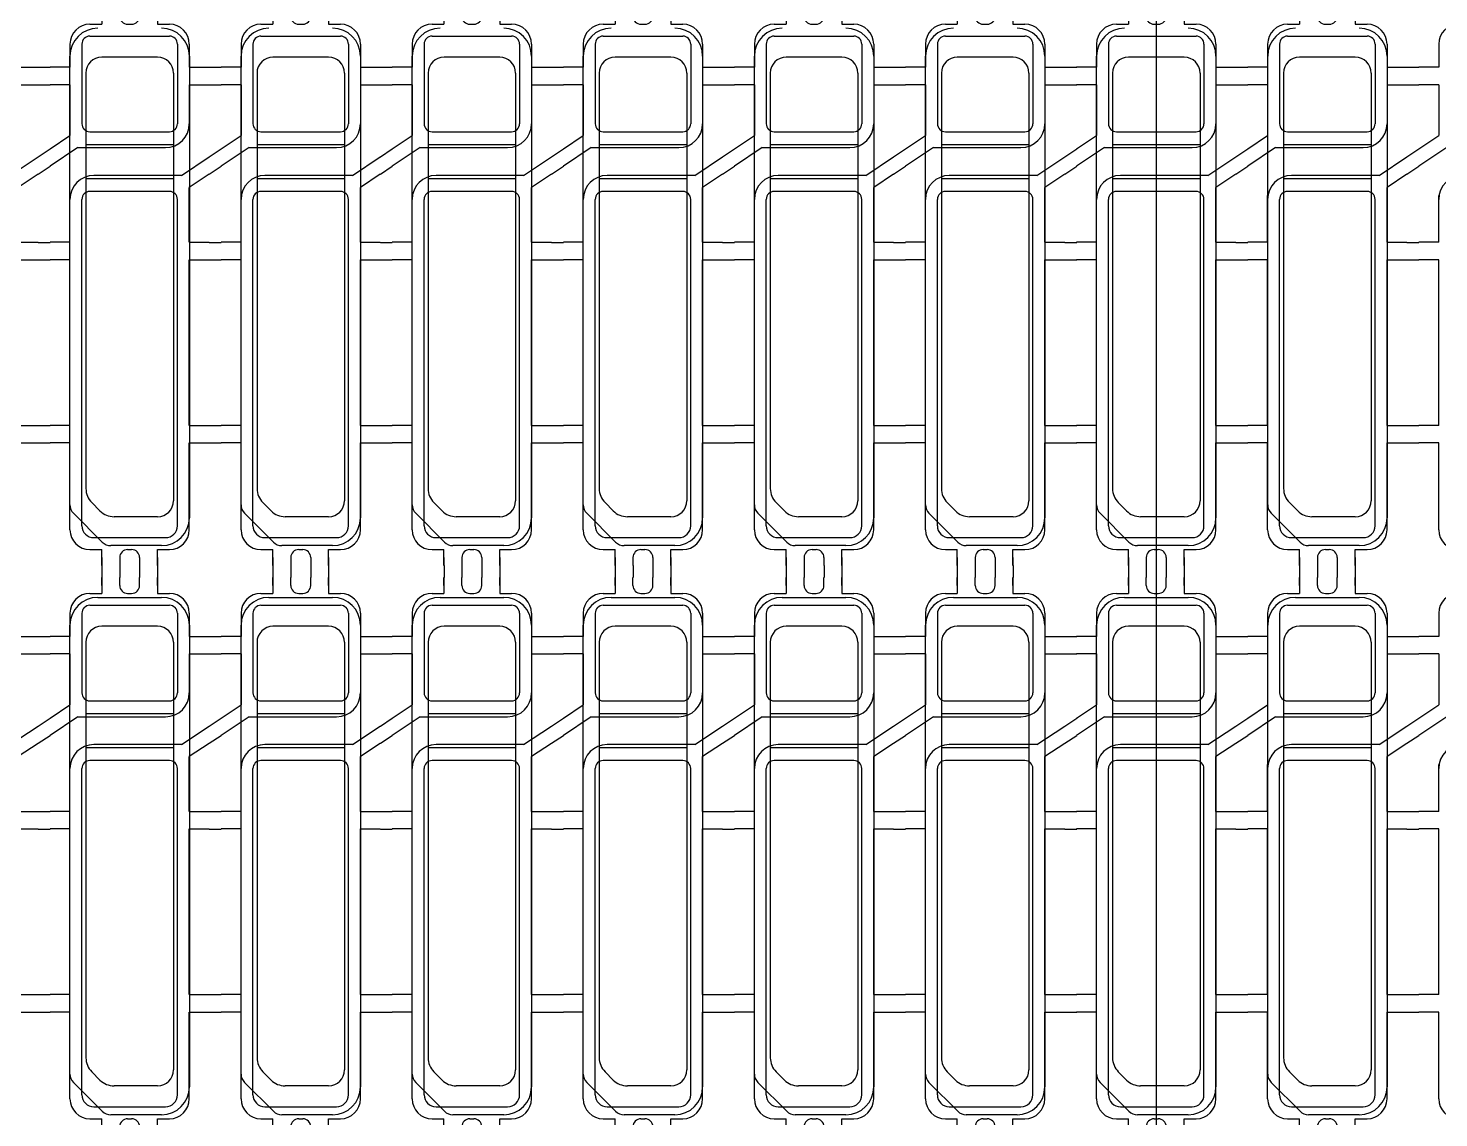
# Model space of a CAD drawing. Header units: millimetres. Extents: x -992 to 1678, y 98 to 1000.
# Drawn here: x -706.01 to -688.29, y 553.78 to 567.47 of the extents above; entities that cross this region are included whole.
import ezdxf

# ---------------------------------------------------------------- set-up
doc = ezdxf.new("R2010")
doc.units = ezdxf.units.MM
doc.linetypes.add('CENTER', pattern=[10.16, 6.35, -1.27, 1.27, -1.27])
for name, color, linetype in [('1', 3, 'Continuous'), ('b etching', 1, 'Continuous'), ('CEN', 8, 'CENTER'), ('PPA', 2, 'Continuous')]:
    doc.layers.add(name, color=color, linetype=linetype)

# ---------------------------------------------------------------- blocks, each defined once
blk = doc.blocks.new('e1')
at = {"layer": '1'}
for p, q in [((-947.058, 906.581), (-947.058, 906.481)), ((-947.058, 906.481), (-947.058, 906.581)), ((-947.058, 906.581), (-947.058, 906.381)), ((-946.358, 906.581), (-946.358, 906.481)), ((-946.358, 906.481), (-946.358, 906.581)), ((-946.358, 906.581), (-946.358, 906.381)), ((-946.358, 906.381), (-946.208, 906.381)), ((-947.458, 906.131), (-947.458, 905.841)), ((-945.958, 906.131), (-945.958, 905.841)), ((-947.458, 905.841), (-947.708, 905.841)), ((-945.958, 905.841), (-945.708, 905.841)), ((-947.458, 905.621), (-947.708, 905.621)), ((-947.458, 905.621), (-947.458, 904.981)), ((-945.958, 905.621), (-945.958, 905.131)), ((-945.958, 905.621), (-945.708, 905.621)), ((-947.358, 904.831), (-946.258, 904.831)), ((-946.058, 904.481), (-947.158, 904.481)), ((-945.958, 903.641), (-945.958, 904.331)), ((-947.458, 903.641), (-947.458, 904.231)), ((-947.458, 903.641), (-947.708, 903.641)), ((-945.958, 903.641), (-945.708, 903.641)), ((-947.458, 903.421), (-947.708, 903.421)), ((-947.458, 901.341), (-947.458, 903.421)), ((-945.958, 901.341), (-945.958, 903.421)), ((-945.958, 903.421), (-945.708, 903.421)), ((-947.458, 901.341), (-947.708, 901.341)), ((-945.958, 901.341), (-945.708, 901.341)), ((-947.458, 901.121), (-947.708, 901.121)), ((-947.458, 900.031), (-947.458, 901.121)), ((-945.958, 900.031), (-945.958, 901.121)), ((-945.958, 901.121), (-945.708, 901.121)), ((-947.058, 899.581), (-947.058, 899.781)), ((-946.358, 899.781), (-946.208, 899.781)), ((-946.358, 899.581), (-946.358, 899.781)), ((-947.058, 899.581), (-947.058, 899.681)), ((-947.058, 899.681), (-947.058, 899.581)), ((-946.358, 899.581), (-946.358, 899.681)), ((-946.358, 899.681), (-946.358, 899.581))]:
    blk.add_line(p, q, dxfattribs=at)
at = {"layer": '1', "linetype": 'ByBlock'}
for p, q in [((-946.833, 906.481), (-946.833, 906.581)), ((-946.583, 906.481), (-946.583, 906.581)), ((-947.208, 906.381), (-947.058, 906.381)), ((-946.733, 906.381), (-946.683, 906.381)), ((-947.708, 904.814), (-947.458, 904.981)), ((-947.358, 904.831), (-947.708, 904.597)), ((-946.058, 904.481), (-945.708, 904.714)), ((-945.708, 904.497), (-945.958, 904.331)), ((-947.208, 899.781), (-947.058, 899.781)), ((-946.733, 899.781), (-946.683, 899.781)), ((-946.833, 899.681), (-946.833, 899.581)), ((-946.583, 899.681), (-946.583, 899.581))]:
    blk.add_line(p, q, dxfattribs=at)
for centre, start, end in [((-946.733, 906.481), 180, 270), ((-946.683, 906.481), 270, 0), ((-946.733, 899.681), 90, 180), ((-946.683, 899.681), 0, 90)]:
    blk.add_arc(centre, 0.1, start, end, dxfattribs=at)
at = {"layer": '1'}
for centre, radius, start, end in [((-947.208, 906.131), 0.25, 90, 180), ((-946.208, 906.131), 0.25, 0, 90), ((-946.258, 905.131), 0.3, 270, 0), ((-947.158, 904.181), 0.3, 90, 180), ((-947.208, 900.031), 0.25, 180, 270), ((-946.208, 900.031), 0.25, 270, 0)]:
    blk.add_arc(centre, radius, start, end, dxfattribs=at)
blk = doc.blocks.new('e2')
at = {"layer": 'b etching', "linetype": 'ByBlock'}
for p, q in [((-947.308, 906.131), (-947.308, 905.131)), ((-947.208, 906.231), (-946.208, 906.231)), ((-946.108, 906.131), (-946.108, 905.131)), ((-947.208, 905.031), (-946.208, 905.031)), ((-947.308, 900.081), (-947.308, 904.181)), ((-946.208, 904.281), (-947.208, 904.281)), ((-946.108, 900.081), (-946.108, 904.181)), ((-947.158, 899.931), (-946.258, 899.931))]:
    blk.add_line(p, q, dxfattribs=at)
for centre, radius, start, end in [((-947.208, 906.131), 0.1, 90, 180), ((-946.208, 906.131), 0.1, 360, 90), ((-947.208, 905.131), 0.1, 180, 270), ((-946.208, 905.131), 0.1, 270, 360), ((-947.208, 904.181), 0.1, 90, 180), ((-946.208, 904.181), 0.1, 0, 90), ((-947.158, 900.081), 0.15, 180, 270), ((-946.258, 900.081), 0.15, 270, 0)]:
    blk.add_arc(centre, radius, start, end, dxfattribs=at)

msp = doc.modelspace()

# ---------------------------------------------------------------- linework, layer by layer
at = {"layer": '1', "linetype": 'ByBlock'}
for p, q in [((-705.88553085, 566.98062093), (-705.73553085, 566.98062093)), ((-703.73553085, 566.98062093), (-703.58553085, 566.98062093)), ((-701.58553085, 566.98062093), (-701.43553085, 566.98062093)), ((-699.43553085, 566.98062093), (-699.28553085, 566.98062093)), ((-697.28553085, 566.98062093), (-697.13553085, 566.98062093)), ((-695.13553085, 566.98062093), (-694.98553085, 566.98062093)), ((-692.98553085, 566.98062093), (-692.83553085, 566.98062093)), ((-690.83553085, 566.98062093), (-690.68553085, 566.98062093)), ((-688.68553085, 566.98062093), (-688.53553085, 566.98062093)), ((-705.88553085, 566.76062093), (-705.73553085, 566.76062093)), ((-703.73553085, 566.76062093), (-703.58553085, 566.76062093)), ((-701.58553085, 566.76062093), (-701.43553085, 566.76062093)), ((-699.43553085, 566.76062093), (-699.28553085, 566.76062093)), ((-697.28553085, 566.76062093), (-697.13553085, 566.76062093)), ((-695.13553085, 566.76062093), (-694.98553085, 566.76062093)), ((-692.98553085, 566.76062093), (-692.83553085, 566.76062093)), ((-690.83553085, 566.76062093), (-690.68553085, 566.76062093)), ((-688.68553085, 566.76062093), (-688.53553085, 566.76062093)), ((-705.88553085, 565.85395426), (-705.73553085, 565.95395426)), ((-703.73553085, 565.85395426), (-703.58553085, 565.95395426)), ((-701.58553085, 565.85395426), (-701.43553085, 565.95395426)), ((-699.43553085, 565.85395426), (-699.28553085, 565.95395426)), ((-697.28553085, 565.85395426), (-697.13553085, 565.95395426)), ((-695.13553085, 565.85395426), (-694.98553085, 565.95395426)), ((-692.98553085, 565.85395426), (-692.83553085, 565.95395426)), ((-690.83553085, 565.85395426), (-690.68553085, 565.95395426)), ((-688.68553085, 565.85395426), (-688.53553085, 565.95395426)), ((-705.88553085, 565.63728759), (-705.73553085, 565.73728759)), ((-703.73553085, 565.63728759), (-703.58553085, 565.73728759)), ((-701.58553085, 565.63728759), (-701.43553085, 565.73728759)), ((-699.43553085, 565.63728759), (-699.28553085, 565.73728759)), ((-697.28553085, 565.63728759), (-697.13553085, 565.73728759)), ((-695.13553085, 565.63728759), (-694.98553085, 565.73728759)), ((-692.98553085, 565.63728759), (-692.83553085, 565.73728759)), ((-690.83553085, 565.63728759), (-690.68553085, 565.73728759)), ((-688.68553085, 565.63728759), (-688.53553085, 565.73728759)), ((-705.88553085, 564.78062093), (-705.73553085, 564.78062093)), ((-703.73553085, 564.78062093), (-703.58553085, 564.78062093)), ((-701.58553085, 564.78062093), (-701.43553085, 564.78062093)), ((-699.43553085, 564.78062093), (-699.28553085, 564.78062093)), ((-697.28553085, 564.78062093), (-697.13553085, 564.78062093)), ((-695.13553085, 564.78062093), (-694.98553085, 564.78062093)), ((-692.98553085, 564.78062093), (-692.83553085, 564.78062093)), ((-690.83553085, 564.78062093), (-690.68553085, 564.78062093)), ((-688.68553085, 564.78062093), (-688.53553085, 564.78062093)), ((-705.88553085, 564.56062093), (-705.73553085, 564.56062093)), ((-703.73553085, 564.56062093), (-703.58553085, 564.56062093)), ((-701.58553085, 564.56062093), (-701.43553085, 564.56062093)), ((-699.43553085, 564.56062093), (-699.28553085, 564.56062093)), ((-697.28553085, 564.56062093), (-697.13553085, 564.56062093)), ((-695.13553085, 564.56062093), (-694.98553085, 564.56062093)), ((-692.98553085, 564.56062093), (-692.83553085, 564.56062093)), ((-690.83553085, 564.56062093), (-690.68553085, 564.56062093)), ((-688.68553085, 564.56062093), (-688.53553085, 564.56062093)), ((-705.88553085, 562.48062093), (-705.73553085, 562.48062093)), ((-703.73553085, 562.48062093), (-703.58553085, 562.48062093)), ((-701.58553085, 562.48062093), (-701.43553085, 562.48062093)), ((-699.43553085, 562.48062093), (-699.28553085, 562.48062093)), ((-697.28553085, 562.48062093), (-697.13553085, 562.48062093)), ((-695.13553085, 562.48062093), (-694.98553085, 562.48062093)), ((-692.98553085, 562.48062093), (-692.83553085, 562.48062093)), ((-690.83553085, 562.48062093), (-690.68553085, 562.48062093)), ((-688.68553085, 562.48062093), (-688.53553085, 562.48062093)), ((-705.88553085, 562.26062093), (-705.73553085, 562.26062093)), ((-703.73553085, 562.26062093), (-703.58553085, 562.26062093)), ((-701.58553085, 562.26062093), (-701.43553085, 562.26062093)), ((-699.43553085, 562.26062093), (-699.28553085, 562.26062093)), ((-697.28553085, 562.26062093), (-697.13553085, 562.26062093)), ((-695.13553085, 562.26062093), (-694.98553085, 562.26062093)), ((-692.98553085, 562.26062093), (-692.83553085, 562.26062093)), ((-690.83553085, 562.26062093), (-690.68553085, 562.26062093)), ((-688.68553085, 562.26062093), (-688.53553085, 562.26062093)), ((-705.08553085, 560.72062093), (-705.08553085, 560.57062093)), ((-704.86053085, 560.72062093), (-704.86053085, 560.57062093)), ((-704.61053085, 560.72062093), (-704.61053085, 560.57062093)), ((-704.38553085, 560.72062093), (-704.38553085, 560.57062093)), ((-702.93553085, 560.72062093), (-702.93553085, 560.57062093)), ((-702.71053085, 560.72062093), (-702.71053085, 560.57062093)), ((-702.46053085, 560.72062093), (-702.46053085, 560.57062093)), ((-702.23553085, 560.72062093), (-702.23553085, 560.57062093)), ((-700.78553085, 560.72062093), (-700.78553085, 560.57062093)), ((-700.56053085, 560.72062093), (-700.56053085, 560.57062093)), ((-700.31053085, 560.72062093), (-700.31053085, 560.57062093)), ((-700.08553085, 560.72062093), (-700.08553085, 560.57062093)), ((-698.63553085, 560.72062093), (-698.63553085, 560.57062093)), ((-698.41053085, 560.72062093), (-698.41053085, 560.57062093)), ((-698.16053085, 560.72062093), (-698.16053085, 560.57062093)), ((-697.93553085, 560.72062093), (-697.93553085, 560.57062093)), ((-696.48553085, 560.72062093), (-696.48553085, 560.57062093)), ((-696.26053085, 560.72062093), (-696.26053085, 560.57062093)), ((-696.01053085, 560.72062093), (-696.01053085, 560.57062093)), ((-695.78553085, 560.72062093), (-695.78553085, 560.57062093)), ((-694.33553085, 560.72062093), (-694.33553085, 560.57062093)), ((-694.11053085, 560.72062093), (-694.11053085, 560.57062093)), ((-693.86053085, 560.72062093), (-693.86053085, 560.57062093)), ((-693.63553085, 560.72062093), (-693.63553085, 560.57062093)), ((-692.18553085, 560.72062093), (-692.18553085, 560.57062093)), ((-691.96053085, 560.72062093), (-691.96053085, 560.57062093)), ((-691.71053085, 560.72062093), (-691.71053085, 560.57062093)), ((-691.48553085, 560.72062093), (-691.48553085, 560.57062093)), ((-690.03553085, 560.72062093), (-690.03553085, 560.57062093)), ((-689.81053085, 560.72062093), (-689.81053085, 560.57062093)), ((-689.56053085, 560.72062093), (-689.56053085, 560.57062093)), ((-689.33553085, 560.72062093), (-689.33553085, 560.57062093)), ((-705.88553085, 559.83062093), (-705.73553085, 559.83062093)), ((-703.73553085, 559.83062093), (-703.58553085, 559.83062093)), ((-701.58553085, 559.83062093), (-701.43553085, 559.83062093)), ((-699.43553085, 559.83062093), (-699.28553085, 559.83062093)), ((-697.28553085, 559.83062093), (-697.13553085, 559.83062093)), ((-695.13553085, 559.83062093), (-694.98553085, 559.83062093)), ((-692.98553085, 559.83062093), (-692.83553085, 559.83062093)), ((-690.83553085, 559.83062093), (-690.68553085, 559.83062093)), ((-688.68553085, 559.83062093), (-688.53553085, 559.83062093)), ((-705.88553085, 559.61062093), (-705.73553085, 559.61062093)), ((-703.73553085, 559.61062093), (-703.58553085, 559.61062093)), ((-701.58553085, 559.61062093), (-701.43553085, 559.61062093)), ((-699.43553085, 559.61062093), (-699.28553085, 559.61062093)), ((-697.28553085, 559.61062093), (-697.13553085, 559.61062093)), ((-695.13553085, 559.61062093), (-694.98553085, 559.61062093)), ((-692.98553085, 559.61062093), (-692.83553085, 559.61062093)), ((-690.83553085, 559.61062093), (-690.68553085, 559.61062093)), ((-688.68553085, 559.61062093), (-688.53553085, 559.61062093)), ((-705.88553085, 558.70395426), (-705.73553085, 558.80395426)), ((-703.73553085, 558.70395426), (-703.58553085, 558.80395426)), ((-701.58553085, 558.70395426), (-701.43553085, 558.80395426)), ((-699.43553085, 558.70395426), (-699.28553085, 558.80395426)), ((-697.28553085, 558.70395426), (-697.13553085, 558.80395426)), ((-695.13553085, 558.70395426), (-694.98553085, 558.80395426)), ((-692.98553085, 558.70395426), (-692.83553085, 558.80395426)), ((-690.83553085, 558.70395426), (-690.68553085, 558.80395426)), ((-688.68553085, 558.70395426), (-688.53553085, 558.80395426)), ((-705.88553085, 558.48728759), (-705.73553085, 558.58728759)), ((-703.73553085, 558.48728759), (-703.58553085, 558.58728759)), ((-701.58553085, 558.48728759), (-701.43553085, 558.58728759)), ((-699.43553085, 558.48728759), (-699.28553085, 558.58728759)), ((-697.28553085, 558.48728759), (-697.13553085, 558.58728759)), ((-695.13553085, 558.48728759), (-694.98553085, 558.58728759)), ((-692.98553085, 558.48728759), (-692.83553085, 558.58728759)), ((-690.83553085, 558.48728759), (-690.68553085, 558.58728759)), ((-688.68553085, 558.48728759), (-688.53553085, 558.58728759)), ((-705.88553085, 557.63062093), (-705.73553085, 557.63062093)), ((-703.73553085, 557.63062093), (-703.58553085, 557.63062093)), ((-701.58553085, 557.63062093), (-701.43553085, 557.63062093)), ((-699.43553085, 557.63062093), (-699.28553085, 557.63062093)), ((-697.28553085, 557.63062093), (-697.13553085, 557.63062093)), ((-695.13553085, 557.63062093), (-694.98553085, 557.63062093)), ((-692.98553085, 557.63062093), (-692.83553085, 557.63062093)), ((-690.83553085, 557.63062093), (-690.68553085, 557.63062093)), ((-688.68553085, 557.63062093), (-688.53553085, 557.63062093)), ((-705.88553085, 557.41062093), (-705.73553085, 557.41062093)), ((-703.73553085, 557.41062093), (-703.58553085, 557.41062093)), ((-701.58553085, 557.41062093), (-701.43553085, 557.41062093)), ((-699.43553085, 557.41062093), (-699.28553085, 557.41062093)), ((-697.28553085, 557.41062093), (-697.13553085, 557.41062093)), ((-695.13553085, 557.41062093), (-694.98553085, 557.41062093)), ((-692.98553085, 557.41062093), (-692.83553085, 557.41062093)), ((-690.83553085, 557.41062093), (-690.68553085, 557.41062093)), ((-688.68553085, 557.41062093), (-688.53553085, 557.41062093)), ((-705.88553085, 555.33062093), (-705.73553085, 555.33062093)), ((-703.73553085, 555.33062093), (-703.58553085, 555.33062093)), ((-701.58553085, 555.33062093), (-701.43553085, 555.33062093)), ((-699.43553085, 555.33062093), (-699.28553085, 555.33062093)), ((-697.28553085, 555.33062093), (-697.13553085, 555.33062093)), ((-695.13553085, 555.33062093), (-694.98553085, 555.33062093)), ((-692.98553085, 555.33062093), (-692.83553085, 555.33062093)), ((-690.83553085, 555.33062093), (-690.68553085, 555.33062093)), ((-688.68553085, 555.33062093), (-688.53553085, 555.33062093)), ((-705.88553085, 555.11062093), (-705.73553085, 555.11062093)), ((-703.73553085, 555.11062093), (-703.58553085, 555.11062093)), ((-701.58553085, 555.11062093), (-701.43553085, 555.11062093)), ((-699.43553085, 555.11062093), (-699.28553085, 555.11062093)), ((-697.28553085, 555.11062093), (-697.13553085, 555.11062093)), ((-695.13553085, 555.11062093), (-694.98553085, 555.11062093)), ((-692.98553085, 555.11062093), (-692.83553085, 555.11062093)), ((-690.83553085, 555.11062093), (-690.68553085, 555.11062093)), ((-688.68553085, 555.11062093), (-688.53553085, 555.11062093))]:
    msp.add_line(p, q, dxfattribs=at)
at = {"layer": 'CEN', "linetype": 'ByBlock'}
msp.add_line((-691.83553085, 604.87062093), (-691.83553085, 537.87062093), dxfattribs=at)
at = {"layer": 'PPA', "linetype": 'ByBlock'}
for p, q in [((-705.48553085, 561.48275296), (-705.48553085, 567.12062093)), ((-704.38553085, 567.10698456), (-705.08553085, 567.10698456)), ((-703.98553085, 567.12062093), (-703.98553085, 561.32062093)), ((-703.33553085, 561.48275296), (-703.33553085, 567.12062093)), ((-702.23553085, 567.10698456), (-702.93553085, 567.10698456)), ((-701.83553085, 567.12062093), (-701.83553085, 561.32062093)), ((-701.18553085, 561.48275296), (-701.18553085, 567.12062093)), ((-700.08553085, 567.10698456), (-700.78553085, 567.10698456)), ((-699.68553085, 567.12062093), (-699.68553085, 561.32062093)), ((-699.03553085, 561.48275296), (-699.03553085, 567.12062093)), ((-697.93553085, 567.10698456), (-698.63553085, 567.10698456)), ((-697.53553085, 567.12062093), (-697.53553085, 561.32062093)), ((-696.88553085, 561.48275296), (-696.88553085, 567.12062093)), ((-695.78553085, 567.10698456), (-696.48553085, 567.10698456)), ((-695.38553085, 567.12062093), (-695.38553085, 561.32062093)), ((-694.73553085, 561.48275296), (-694.73553085, 567.12062093)), ((-693.63553085, 567.10698456), (-694.33553085, 567.10698456)), ((-693.23553085, 567.12062093), (-693.23553085, 561.32062093)), ((-692.58553085, 561.48275296), (-692.58553085, 567.12062093)), ((-691.48553085, 567.10698456), (-692.18553085, 567.10698456)), ((-691.08553085, 567.12062093), (-691.08553085, 561.32062093)), ((-690.43553085, 561.48275296), (-690.43553085, 567.12062093)), ((-689.33553085, 567.10698456), (-690.03553085, 567.10698456)), ((-688.93553085, 567.12062093), (-688.93553085, 561.32062093)), ((-705.28553085, 566.90698456), (-705.28553085, 561.68781068)), ((-704.18553085, 566.90698456), (-704.18553085, 561.53425729)), ((-703.13553085, 566.90698456), (-703.13553085, 561.68781068)), ((-702.03553085, 566.90698456), (-702.03553085, 561.53425729)), ((-700.98553085, 566.90698456), (-700.98553085, 561.68781068)), ((-699.88553085, 566.90698456), (-699.88553085, 561.53425729)), ((-698.83553085, 566.90698456), (-698.83553085, 561.68781068)), ((-697.73553085, 566.90698456), (-697.73553085, 561.53425729)), ((-696.68553085, 566.90698456), (-696.68553085, 561.68781068)), ((-695.58553085, 566.90698456), (-695.58553085, 561.53425729)), ((-694.53553085, 566.90698456), (-694.53553085, 561.68781068)), ((-693.43553085, 566.90698456), (-693.43553085, 561.53425729)), ((-692.38553085, 566.90698456), (-692.38553085, 561.68781068)), ((-691.28553085, 566.90698456), (-691.28553085, 561.53425729)), ((-690.23553085, 566.90698456), (-690.23553085, 561.68781068)), ((-689.13553085, 566.90698456), (-689.13553085, 561.53425729)), ((-705.28553085, 566.01062093), (-704.18553085, 566.01062093)), ((-703.13553085, 566.01062093), (-702.03553085, 566.01062093)), ((-700.98553085, 566.01062093), (-699.88553085, 566.01062093)), ((-698.83553085, 566.01062093), (-697.73553085, 566.01062093)), ((-696.68553085, 566.01062093), (-695.58553085, 566.01062093)), ((-694.53553085, 566.01062093), (-693.43553085, 566.01062093)), ((-692.38553085, 566.01062093), (-691.28553085, 566.01062093)), ((-690.23553085, 566.01062093), (-689.13553085, 566.01062093)), ((-704.18553085, 565.58062093), (-705.28553085, 565.58062093)), ((-702.03553085, 565.58062093), (-703.13553085, 565.58062093)), ((-699.88553085, 565.58062093), (-700.98553085, 565.58062093)), ((-697.73553085, 565.58062093), (-698.83553085, 565.58062093)), ((-695.58553085, 565.58062093), (-696.68553085, 565.58062093)), ((-693.43553085, 565.58062093), (-694.53553085, 565.58062093)), ((-691.28553085, 565.58062093), (-692.38553085, 565.58062093)), ((-689.13553085, 565.58062093), (-690.23553085, 565.58062093)), ((-705.44159687, 561.37668695), (-705.07946483, 561.01455491)), ((-705.21230754, 561.51103399), (-705.10875415, 561.4074806)), ((-703.29159687, 561.37668695), (-702.92946483, 561.01455491)), ((-703.06230754, 561.51103399), (-702.95875415, 561.4074806)), ((-701.14159687, 561.37668695), (-700.77946483, 561.01455491)), ((-700.91230754, 561.51103399), (-700.80875415, 561.4074806)), ((-698.99159687, 561.37668695), (-698.62946483, 561.01455491)), ((-698.76230754, 561.51103399), (-698.65875415, 561.4074806)), ((-696.84159687, 561.37668695), (-696.47946483, 561.01455491)), ((-696.61230754, 561.51103399), (-696.50875415, 561.4074806)), ((-694.69159687, 561.37668695), (-694.32946483, 561.01455491)), ((-694.46230754, 561.51103399), (-694.35875415, 561.4074806)), ((-692.54159687, 561.37668695), (-692.17946483, 561.01455491)), ((-692.31230754, 561.51103399), (-692.20875415, 561.4074806)), ((-690.39159687, 561.37668695), (-690.02946483, 561.01455491)), ((-690.16230754, 561.51103399), (-690.05875415, 561.4074806)), ((-704.38553085, 561.33425729), (-704.93197746, 561.33425729)), ((-702.23553085, 561.33425729), (-702.78197746, 561.33425729)), ((-700.08553085, 561.33425729), (-700.63197746, 561.33425729)), ((-697.93553085, 561.33425729), (-698.48197746, 561.33425729)), ((-695.78553085, 561.33425729), (-696.33197746, 561.33425729)), ((-693.63553085, 561.33425729), (-694.18197746, 561.33425729)), ((-691.48553085, 561.33425729), (-692.03197746, 561.33425729)), ((-689.33553085, 561.33425729), (-689.88197746, 561.33425729)), ((-704.33553085, 560.97062093), (-704.97339881, 560.97062093)), ((-702.18553085, 560.97062093), (-702.82339881, 560.97062093)), ((-700.03553085, 560.97062093), (-700.67339881, 560.97062093)), ((-697.88553085, 560.97062093), (-698.52339881, 560.97062093)), ((-695.73553085, 560.97062093), (-696.37339881, 560.97062093)), ((-693.58553085, 560.97062093), (-694.22339881, 560.97062093)), ((-691.43553085, 560.97062093), (-692.07339881, 560.97062093)), ((-689.28553085, 560.97062093), (-689.92339881, 560.97062093)), ((-705.13553085, 560.32062093), (-704.33553085, 560.32062093)), ((-702.98553085, 560.32062093), (-702.18553085, 560.32062093)), ((-700.83553085, 560.32062093), (-700.03553085, 560.32062093)), ((-698.68553085, 560.32062093), (-697.88553085, 560.32062093)), ((-696.53553085, 560.32062093), (-695.73553085, 560.32062093)), ((-694.38553085, 560.32062093), (-693.58553085, 560.32062093)), ((-692.23553085, 560.32062093), (-691.43553085, 560.32062093)), ((-690.08553085, 560.32062093), (-689.28553085, 560.32062093)), ((-705.48553085, 554.33275296), (-705.48553085, 559.97062093)), ((-704.38553085, 559.95698456), (-705.08553085, 559.95698456)), ((-703.98553085, 559.97062093), (-703.98553085, 554.17062093)), ((-703.33553085, 554.33275296), (-703.33553085, 559.97062093)), ((-702.23553085, 559.95698456), (-702.93553085, 559.95698456)), ((-701.83553085, 559.97062093), (-701.83553085, 554.17062093)), ((-701.18553085, 554.33275296), (-701.18553085, 559.97062093)), ((-700.08553085, 559.95698456), (-700.78553085, 559.95698456)), ((-699.68553085, 559.97062093), (-699.68553085, 554.17062093)), ((-699.03553085, 554.33275296), (-699.03553085, 559.97062093)), ((-697.93553085, 559.95698456), (-698.63553085, 559.95698456)), ((-697.53553085, 559.97062093), (-697.53553085, 554.17062093)), ((-696.88553085, 554.33275296), (-696.88553085, 559.97062093)), ((-695.78553085, 559.95698456), (-696.48553085, 559.95698456)), ((-695.38553085, 559.97062093), (-695.38553085, 554.17062093)), ((-694.73553085, 554.33275296), (-694.73553085, 559.97062093)), ((-693.63553085, 559.95698456), (-694.33553085, 559.95698456)), ((-693.23553085, 559.97062093), (-693.23553085, 554.17062093)), ((-692.58553085, 554.33275296), (-692.58553085, 559.97062093)), ((-691.48553085, 559.95698456), (-692.18553085, 559.95698456)), ((-691.08553085, 559.97062093), (-691.08553085, 554.17062093)), ((-690.43553085, 554.33275296), (-690.43553085, 559.97062093)), ((-689.33553085, 559.95698456), (-690.03553085, 559.95698456)), ((-688.93553085, 559.97062093), (-688.93553085, 554.17062093)), ((-705.28553085, 559.75698456), (-705.28553085, 554.53781068)), ((-704.18553085, 559.75698456), (-704.18553085, 554.38425729)), ((-703.13553085, 559.75698456), (-703.13553085, 554.53781068)), ((-702.03553085, 559.75698456), (-702.03553085, 554.38425729)), ((-700.98553085, 559.75698456), (-700.98553085, 554.53781068)), ((-699.88553085, 559.75698456), (-699.88553085, 554.38425729)), ((-698.83553085, 559.75698456), (-698.83553085, 554.53781068)), ((-697.73553085, 559.75698456), (-697.73553085, 554.38425729)), ((-696.68553085, 559.75698456), (-696.68553085, 554.53781068)), ((-695.58553085, 559.75698456), (-695.58553085, 554.38425729)), ((-694.53553085, 559.75698456), (-694.53553085, 554.53781068)), ((-693.43553085, 559.75698456), (-693.43553085, 554.38425729)), ((-692.38553085, 559.75698456), (-692.38553085, 554.53781068)), ((-691.28553085, 559.75698456), (-691.28553085, 554.38425729)), ((-690.23553085, 559.75698456), (-690.23553085, 554.53781068)), ((-689.13553085, 559.75698456), (-689.13553085, 554.38425729)), ((-705.28553085, 558.86062093), (-704.18553085, 558.86062093)), ((-703.13553085, 558.86062093), (-702.03553085, 558.86062093)), ((-700.98553085, 558.86062093), (-699.88553085, 558.86062093)), ((-698.83553085, 558.86062093), (-697.73553085, 558.86062093)), ((-696.68553085, 558.86062093), (-695.58553085, 558.86062093)), ((-694.53553085, 558.86062093), (-693.43553085, 558.86062093)), ((-692.38553085, 558.86062093), (-691.28553085, 558.86062093)), ((-690.23553085, 558.86062093), (-689.13553085, 558.86062093)), ((-704.18553085, 558.43062093), (-705.28553085, 558.43062093)), ((-702.03553085, 558.43062093), (-703.13553085, 558.43062093)), ((-699.88553085, 558.43062093), (-700.98553085, 558.43062093)), ((-697.73553085, 558.43062093), (-698.83553085, 558.43062093)), ((-695.58553085, 558.43062093), (-696.68553085, 558.43062093)), ((-693.43553085, 558.43062093), (-694.53553085, 558.43062093)), ((-691.28553085, 558.43062093), (-692.38553085, 558.43062093)), ((-689.13553085, 558.43062093), (-690.23553085, 558.43062093)), ((-705.21230754, 554.36103399), (-705.10875415, 554.2574806)), ((-703.06230754, 554.36103399), (-702.95875415, 554.2574806)), ((-700.91230754, 554.36103399), (-700.80875415, 554.2574806)), ((-698.76230754, 554.36103399), (-698.65875415, 554.2574806)), ((-696.61230754, 554.36103399), (-696.50875415, 554.2574806)), ((-694.46230754, 554.36103399), (-694.35875415, 554.2574806)), ((-692.31230754, 554.36103399), (-692.20875415, 554.2574806)), ((-690.16230754, 554.36103399), (-690.05875415, 554.2574806)), ((-705.44159687, 554.22668695), (-705.07946483, 553.86455491)), ((-704.38553085, 554.18425729), (-704.93197746, 554.18425729)), ((-703.29159687, 554.22668695), (-702.92946483, 553.86455491)), ((-702.23553085, 554.18425729), (-702.78197746, 554.18425729)), ((-701.14159687, 554.22668695), (-700.77946483, 553.86455491)), ((-700.08553085, 554.18425729), (-700.63197746, 554.18425729)), ((-698.99159687, 554.22668695), (-698.62946483, 553.86455491)), ((-697.93553085, 554.18425729), (-698.48197746, 554.18425729)), ((-696.84159687, 554.22668695), (-696.47946483, 553.86455491)), ((-695.78553085, 554.18425729), (-696.33197746, 554.18425729)), ((-694.69159687, 554.22668695), (-694.32946483, 553.86455491)), ((-693.63553085, 554.18425729), (-694.18197746, 554.18425729)), ((-692.54159687, 554.22668695), (-692.17946483, 553.86455491)), ((-691.48553085, 554.18425729), (-692.03197746, 554.18425729)), ((-690.39159687, 554.22668695), (-690.02946483, 553.86455491)), ((-689.33553085, 554.18425729), (-689.88197746, 554.18425729)), ((-704.33553085, 553.82062093), (-704.97339881, 553.82062093)), ((-702.18553085, 553.82062093), (-702.82339881, 553.82062093)), ((-700.03553085, 553.82062093), (-700.67339881, 553.82062093)), ((-697.88553085, 553.82062093), (-698.52339881, 553.82062093)), ((-695.73553085, 553.82062093), (-696.37339881, 553.82062093)), ((-693.58553085, 553.82062093), (-694.22339881, 553.82062093)), ((-691.43553085, 553.82062093), (-692.07339881, 553.82062093)), ((-689.28553085, 553.82062093), (-689.92339881, 553.82062093))]:
    msp.add_line(p, q, dxfattribs=at)
for centre, radius, start, end in [((-705.13553085, 567.12062093), 0.35, 90, 180), ((-704.33553085, 567.12062093), 0.35, 0, 90), ((-702.98553085, 567.12062093), 0.35, 90, 180), ((-702.18553085, 567.12062093), 0.35, 0, 90), ((-700.83553085, 567.12062093), 0.35, 90, 180), ((-700.03553085, 567.12062093), 0.35, 0, 90), ((-698.68553085, 567.12062093), 0.35, 90, 180), ((-697.88553085, 567.12062093), 0.35, 0, 90), ((-696.53553085, 567.12062093), 0.35, 90, 180), ((-695.73553085, 567.12062093), 0.35, 0, 90), ((-694.38553085, 567.12062093), 0.35, 90, 180), ((-693.58553085, 567.12062093), 0.35, 0, 90), ((-692.23553085, 567.12062093), 0.35, 90, 180), ((-691.43553085, 567.12062093), 0.35, 0, 90), ((-690.08553085, 567.12062093), 0.35, 90, 180), ((-689.28553085, 567.12062093), 0.35, 0, 90), ((-705.08553085, 566.90698456), 0.2, 90, 180), ((-704.38553085, 566.90698456), 0.2, 0, 90), ((-702.93553085, 566.90698456), 0.2, 90, 180), ((-702.23553085, 566.90698456), 0.2, 0, 90), ((-700.78553085, 566.90698456), 0.2, 90, 180), ((-700.08553085, 566.90698456), 0.2, 0, 90), ((-698.63553085, 566.90698456), 0.2, 90, 180), ((-697.93553085, 566.90698456), 0.2, 0, 90), ((-696.48553085, 566.90698456), 0.2, 90, 180), ((-695.78553085, 566.90698456), 0.2, 0, 90), ((-694.33553085, 566.90698456), 0.2, 90, 180), ((-693.63553085, 566.90698456), 0.2, 0, 90), ((-692.18553085, 566.90698456), 0.2, 90, 180), ((-691.48553085, 566.90698456), 0.2, 0, 90), ((-690.03553085, 566.90698456), 0.2, 90, 180), ((-689.33553085, 566.90698456), 0.2, 0, 90), ((-705.03553085, 561.68781068), 0.25, 180, 225), ((-704.38553085, 561.53425729), 0.2, 270, 0), ((-702.88553085, 561.68781068), 0.25, 180, 225), ((-702.23553085, 561.53425729), 0.2, 270, 0), ((-700.73553085, 561.68781068), 0.25, 180, 225), ((-700.08553085, 561.53425729), 0.2, 270, 0), ((-698.58553085, 561.68781068), 0.25, 180, 225), ((-697.93553085, 561.53425729), 0.2, 270, 0), ((-696.43553085, 561.68781068), 0.25, 180, 225), ((-695.78553085, 561.53425729), 0.2, 270, 0), ((-694.28553085, 561.68781068), 0.25, 180, 225), ((-693.63553085, 561.53425729), 0.2, 270, 0), ((-692.13553085, 561.68781068), 0.25, 180, 225), ((-691.48553085, 561.53425729), 0.2, 270, 0), ((-689.98553085, 561.68781068), 0.25, 180, 225), ((-689.33553085, 561.53425729), 0.2, 270, 0), ((-705.33553085, 561.48275296), 0.15, 180, 225), ((-704.93197746, 561.58425729), 0.25, 225, 270), ((-703.18553085, 561.48275296), 0.15, 180, 225), ((-702.78197746, 561.58425729), 0.25, 225, 270), ((-701.03553085, 561.48275296), 0.15, 180, 225), ((-700.63197746, 561.58425729), 0.25, 225, 270), ((-698.88553085, 561.48275296), 0.15, 180, 225), ((-698.48197746, 561.58425729), 0.25, 225, 270), ((-696.73553085, 561.48275296), 0.15, 180, 225), ((-696.33197746, 561.58425729), 0.25, 225, 270), ((-694.58553085, 561.48275296), 0.15, 180, 225), ((-694.18197746, 561.58425729), 0.25, 225, 270), ((-692.43553085, 561.48275296), 0.15, 180, 225), ((-692.03197746, 561.58425729), 0.25, 225, 270), ((-690.28553085, 561.48275296), 0.15, 180, 225), ((-689.88197746, 561.58425729), 0.25, 225, 270), ((-704.33553085, 561.32062093), 0.35, 270, 0), ((-702.18553085, 561.32062093), 0.35, 270, 0), ((-700.03553085, 561.32062093), 0.35, 270, 0), ((-697.88553085, 561.32062093), 0.35, 270, 0), ((-695.73553085, 561.32062093), 0.35, 270, 0), ((-693.58553085, 561.32062093), 0.35, 270, 0), ((-691.43553085, 561.32062093), 0.35, 270, 0), ((-689.28553085, 561.32062093), 0.35, 270, 0), ((-704.97339881, 561.12062093), 0.15, 225, 270), ((-702.82339881, 561.12062093), 0.15, 225, 270), ((-700.67339881, 561.12062093), 0.15, 225, 270), ((-698.52339881, 561.12062093), 0.15, 225, 270), ((-696.37339881, 561.12062093), 0.15, 225, 270), ((-694.22339881, 561.12062093), 0.15, 225, 270), ((-692.07339881, 561.12062093), 0.15, 225, 270), ((-689.92339881, 561.12062093), 0.15, 225, 270), ((-705.13553085, 559.97062093), 0.35, 90, 180), ((-704.33553085, 559.97062093), 0.35, 0, 90), ((-702.98553085, 559.97062093), 0.35, 90, 180), ((-702.18553085, 559.97062093), 0.35, 0, 90), ((-700.83553085, 559.97062093), 0.35, 90, 180), ((-700.03553085, 559.97062093), 0.35, 0, 90), ((-698.68553085, 559.97062093), 0.35, 90, 180), ((-697.88553085, 559.97062093), 0.35, 0, 90), ((-696.53553085, 559.97062093), 0.35, 90, 180), ((-695.73553085, 559.97062093), 0.35, 0, 90), ((-694.38553085, 559.97062093), 0.35, 90, 180), ((-693.58553085, 559.97062093), 0.35, 0, 90), ((-692.23553085, 559.97062093), 0.35, 90, 180), ((-691.43553085, 559.97062093), 0.35, 0, 90), ((-690.08553085, 559.97062093), 0.35, 90, 180), ((-689.28553085, 559.97062093), 0.35, 0, 90), ((-705.08553085, 559.75698456), 0.2, 90, 180), ((-704.38553085, 559.75698456), 0.2, 0, 90), ((-702.93553085, 559.75698456), 0.2, 90, 180), ((-702.23553085, 559.75698456), 0.2, 0, 90), ((-700.78553085, 559.75698456), 0.2, 90, 180), ((-700.08553085, 559.75698456), 0.2, 0, 90), ((-698.63553085, 559.75698456), 0.2, 90, 180), ((-697.93553085, 559.75698456), 0.2, 0, 90), ((-696.48553085, 559.75698456), 0.2, 90, 180), ((-695.78553085, 559.75698456), 0.2, 0, 90), ((-694.33553085, 559.75698456), 0.2, 90, 180), ((-693.63553085, 559.75698456), 0.2, 0, 90), ((-692.18553085, 559.75698456), 0.2, 90, 180), ((-691.48553085, 559.75698456), 0.2, 0, 90), ((-690.03553085, 559.75698456), 0.2, 90, 180), ((-689.33553085, 559.75698456), 0.2, 0, 90), ((-705.03553085, 554.53781068), 0.25, 180, 225), ((-702.88553085, 554.53781068), 0.25, 180, 225), ((-700.73553085, 554.53781068), 0.25, 180, 225), ((-698.58553085, 554.53781068), 0.25, 180, 225), ((-696.43553085, 554.53781068), 0.25, 180, 225), ((-694.28553085, 554.53781068), 0.25, 180, 225), ((-692.13553085, 554.53781068), 0.25, 180, 225), ((-689.98553085, 554.53781068), 0.25, 180, 225), ((-705.33553085, 554.33275296), 0.15, 180, 225), ((-704.38553085, 554.38425729), 0.2, 270, 0), ((-703.18553085, 554.33275296), 0.15, 180, 225), ((-702.23553085, 554.38425729), 0.2, 270, 0), ((-701.03553085, 554.33275296), 0.15, 180, 225), ((-700.08553085, 554.38425729), 0.2, 270, 0), ((-698.88553085, 554.33275296), 0.15, 180, 225), ((-697.93553085, 554.38425729), 0.2, 270, 0), ((-696.73553085, 554.33275296), 0.15, 180, 225), ((-695.78553085, 554.38425729), 0.2, 270, 0), ((-694.58553085, 554.33275296), 0.15, 180, 225), ((-693.63553085, 554.38425729), 0.2, 270, 0), ((-692.43553085, 554.33275296), 0.15, 180, 225), ((-691.48553085, 554.38425729), 0.2, 270, 0), ((-690.28553085, 554.33275296), 0.15, 180, 225), ((-689.33553085, 554.38425729), 0.2, 270, 0), ((-704.93197746, 554.43425729), 0.25, 225, 270), ((-704.33553085, 554.17062093), 0.35, 270, 0), ((-702.78197746, 554.43425729), 0.25, 225, 270), ((-702.18553085, 554.17062093), 0.35, 270, 0), ((-700.63197746, 554.43425729), 0.25, 225, 270), ((-700.03553085, 554.17062093), 0.35, 270, 0), ((-698.48197746, 554.43425729), 0.25, 225, 270), ((-697.88553085, 554.17062093), 0.35, 270, 0), ((-696.33197746, 554.43425729), 0.25, 225, 270), ((-695.73553085, 554.17062093), 0.35, 270, 0), ((-694.18197746, 554.43425729), 0.25, 225, 270), ((-693.58553085, 554.17062093), 0.35, 270, 0), ((-692.03197746, 554.43425729), 0.25, 225, 270), ((-691.43553085, 554.17062093), 0.35, 270, 0), ((-689.88197746, 554.43425729), 0.25, 225, 270), ((-689.28553085, 554.17062093), 0.35, 270, 0), ((-704.97339881, 553.97062093), 0.15, 225, 270), ((-702.82339881, 553.97062093), 0.15, 225, 270), ((-700.67339881, 553.97062093), 0.15, 225, 270), ((-698.52339881, 553.97062093), 0.15, 225, 270), ((-696.37339881, 553.97062093), 0.15, 225, 270), ((-694.22339881, 553.97062093), 0.15, 225, 270), ((-692.07339881, 553.97062093), 0.15, 225, 270), ((-689.92339881, 553.97062093), 0.15, 225, 270)]:
    msp.add_arc(centre, radius, start, end, dxfattribs=at)

# ---------------------------------------------------------------- block references
at = {"linetype": 'ByBlock'}
for name, p in [('e1', (239.82201547, -338.86006667)), ('e1', (241.97201547, -338.86006667)), ('e1', (244.12201547, -338.86006667)), ('e1', (246.27201547, -338.86006667)), ('e1', (248.42201547, -338.86006667)), ('e1', (250.57201547, -338.86006667)), ('e1', (252.72201547, -338.86006667)), ('e1', (254.87201547, -338.86006667)), ('e1', (257.02201547, -338.86006667)), ('e1', (259.17201547, -338.86006667)), ('e2', (241.97201547, -338.86006667)), ('e2', (244.12201547, -338.86006667)), ('e2', (246.27201547, -338.86006667)), ('e2', (248.42201547, -338.86006667)), ('e2', (250.57201547, -338.86006667)), ('e2', (252.72201547, -338.86006667)), ('e2', (254.87201547, -338.86006667)), ('e2', (257.02201547, -338.86006667)), ('e1', (239.82201547, -346.01006667)), ('e1', (241.97201547, -346.01006667)), ('e1', (244.12201547, -346.01006667)), ('e1', (246.27201547, -346.01006667)), ('e1', (248.42201547, -346.01006667)), ('e1', (250.57201547, -346.01006667)), ('e1', (252.72201547, -346.01006667)), ('e1', (254.87201547, -346.01006667)), ('e1', (257.02201547, -346.01006667)), ('e1', (259.17201547, -346.01006667)), ('e2', (241.97201547, -346.01006667)), ('e2', (244.12201547, -346.01006667)), ('e2', (246.27201547, -346.01006667)), ('e2', (248.42201547, -346.01006667)), ('e2', (250.57201547, -346.01006667)), ('e2', (252.72201547, -346.01006667)), ('e2', (254.87201547, -346.01006667)), ('e2', (257.02201547, -346.01006667))]:
    msp.add_blockref(name, p, dxfattribs=at)

doc.saveas('drawing.dxf')
